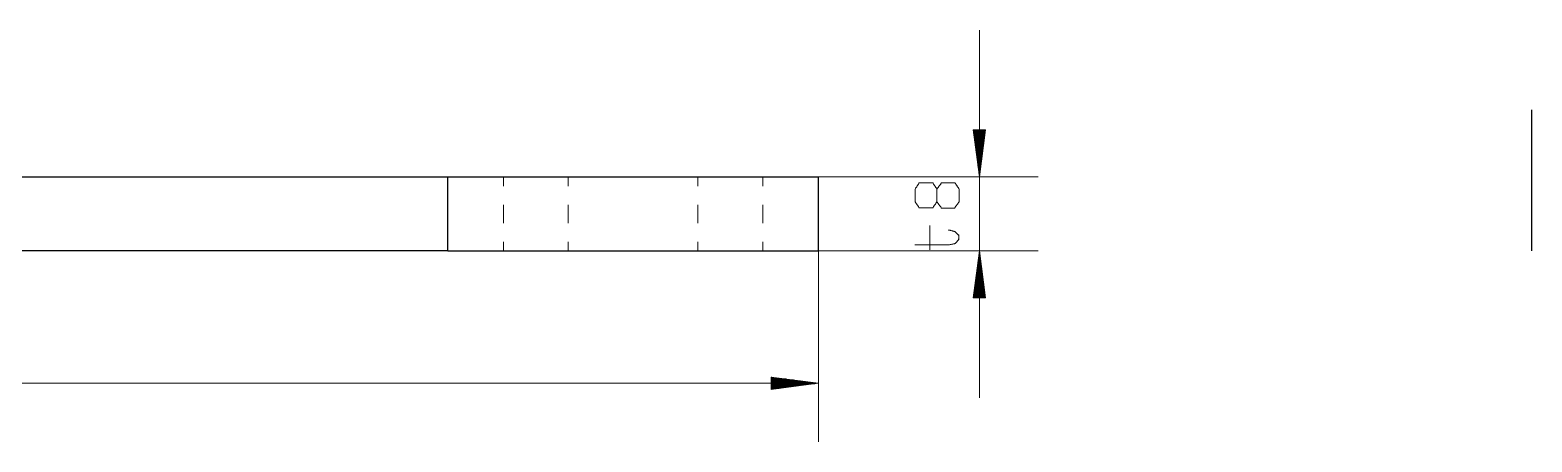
# Model space of a CAD drawing. Header units: millimetres. Extents: x 0 to 420, y 0 to 297.
# Drawn here: x 204.3 to 285.4, y 159.9 to 182.2 of the extents above; entities that cross this region are included whole.
import ezdxf

# ---------------------------------------------------------------- set-up
doc = ezdxf.new("R2010")
doc.units = ezdxf.units.MM
doc.layers.add('1', color=7, linetype='Continuous', true_color=0xffffff)

msp = doc.modelspace()

# ---------------------------------------------------------------- linework, layer by layer
at = {"layer": '1', "color": 13, "linetype": 'Continuous', "lineweight": 18}
for p, q in [((255.56, 182.179), (255.56, 162.304)), ((255.226, 176.782), (255.56, 174.242)), ((255.894, 176.782), (255.226, 176.782)), ((255.23, 176.782), (255.23, 176.75)), ((255.23, 176.782), (255.23, 176.75)), ((255.281, 176.782), (255.281, 176.364)), ((255.331, 176.782), (255.331, 175.978)), ((255.382, 176.782), (255.382, 175.592)), ((255.433, 176.782), (255.433, 175.206)), ((255.484, 176.782), (255.484, 174.821)), ((255.535, 176.782), (255.535, 174.435)), ((255.56, 174.242), (255.894, 176.782)), ((255.585, 176.782), (255.585, 174.435)), ((255.636, 176.782), (255.636, 174.821)), ((255.687, 176.782), (255.687, 175.206)), ((255.738, 176.782), (255.738, 175.592)), ((255.789, 176.782), (255.789, 175.978)), ((255.839, 176.782), (255.839, 176.364)), ((255.89, 176.782), (255.89, 176.75)), ((255.89, 176.782), (255.89, 176.75)), ((246.871, 174.242), (258.735, 174.242)), ((246.871, 170.242), (258.735, 170.242)), ((246.871, 170.242), (246.871, 159.922)), ((255.56, 170.242), (255.226, 167.702)), ((255.894, 167.702), (255.56, 170.242)), ((255.484, 167.702), (255.484, 169.663)), ((255.535, 167.702), (255.535, 170.049)), ((255.585, 167.702), (255.585, 170.049)), ((255.636, 167.702), (255.636, 169.663)), ((255.382, 167.702), (255.382, 168.891)), ((255.433, 167.702), (255.433, 169.277)), ((255.687, 167.702), (255.687, 169.277)), ((255.738, 167.702), (255.738, 168.891)), ((255.281, 167.702), (255.281, 168.119)), ((255.331, 167.702), (255.331, 168.505)), ((255.789, 167.702), (255.789, 168.505)), ((255.839, 167.702), (255.839, 168.119)), ((255.226, 167.702), (255.894, 167.702)), ((255.23, 167.702), (255.23, 167.734)), ((255.23, 167.702), (255.23, 167.734)), ((255.89, 167.702), (255.89, 167.734)), ((255.89, 167.702), (255.89, 167.734)), ((246.871, 163.097), (99.23, 163.097)), ((244.331, 163.431), (244.331, 162.762)), ((246.871, 163.097), (244.331, 163.431)), ((244.331, 163.427), (244.363, 163.427)), ((244.331, 163.427), (244.363, 163.427)), ((244.331, 163.376), (244.749, 163.376)), ((244.331, 163.325), (245.135, 163.325)), ((244.331, 163.275), (245.52, 163.275)), ((244.331, 163.224), (245.906, 163.224)), ((244.331, 163.173), (246.292, 163.173)), ((244.331, 163.122), (246.678, 163.122)), ((244.331, 162.762), (246.871, 163.097)), ((244.331, 163.071), (246.678, 163.071)), ((244.331, 163.021), (246.292, 163.021)), ((244.331, 162.97), (245.906, 162.97)), ((244.331, 162.919), (245.52, 162.919)), ((244.331, 162.868), (245.135, 162.868)), ((244.331, 162.817), (244.749, 162.817)), ((244.331, 162.767), (244.363, 162.767)), ((244.331, 162.767), (244.363, 162.767))]:
    msp.add_line(p, q, dxfattribs=at)
at = {"layer": '1', "color": 30, "linetype": 'Continuous', "lineweight": 25}
for p, q in [((181.871, 174.242), (226.871, 174.242)), ((226.871, 174.242), (246.871, 174.242)), ((226.871, 170.242), (226.871, 174.242)), ((246.871, 170.242), (246.871, 174.242)), ((226.871, 170.242), (181.871, 170.242)), ((226.871, 170.242), (246.871, 170.242))]:
    msp.add_line(p, q, dxfattribs=at)
at = {"layer": '1', "color": 43, "linetype": 'Continuous', "lineweight": 18}
for p, q in [((229.871, 174.242), (229.871, 173.742)), ((233.371, 173.742), (233.371, 174.242)), ((240.371, 174.242), (240.371, 173.742)), ((243.871, 173.742), (243.871, 174.242)), ((229.871, 172.742), (229.871, 171.742)), ((233.371, 171.742), (233.371, 172.742)), ((240.371, 172.742), (240.371, 171.742)), ((243.871, 171.742), (243.871, 172.742)), ((229.871, 170.742), (229.871, 170.242)), ((233.371, 170.242), (233.371, 170.742)), ((240.371, 170.742), (240.371, 170.242)), ((243.871, 170.242), (243.871, 170.742))]:
    msp.add_line(p, q, dxfattribs=at)
at = {"layer": '1', "color": 95, "linetype": 'Continuous', "lineweight": 18}
msp.add_line((252.893, 170.301), (252.893, 171.626), dxfattribs=at)
at = {"layer": '1', "color": 30, "linetype": 'Continuous', "lineweight": 25}
msp.add_open_spline([(285.384, 170.242), (285.384, 170.364), (285.384, 171.311), (285.384, 173.065), (285.384, 175.366), (285.384, 177.87)], degree=1, knots=[0, 0, 0.015972, 0.140172, 0.370122, 0.671662, 1, 1], dxfattribs=at)
at = {"layer": '1', "color": 95, "linetype": 'Continuous', "lineweight": 18}
for points, knots in [([(253.268, 172.895), (253.043, 172.577), (252.318, 172.577), (252.093, 172.895), (252.093, 173.585), (252.318, 173.921), (253.043, 173.921), (253.268, 173.585), (253.268, 172.895), (253.518, 172.56), (254.218, 172.56), (254.468, 172.895), (254.468, 173.585), (254.243, 173.921), (253.518, 173.921), (253.268, 173.585)], [0, 0, 0.047573, 0.136087, 0.18366, 0.267815, 0.317166, 0.40568, 0.455031, 0.539187, 0.590298, 0.675758, 0.72687, 0.811025, 0.860376, 0.948888, 1, 1]), ([(253.893, 171.379), (254.243, 171.291), (254.443, 171.096), (254.443, 170.849), (254.243, 170.637), (253.893, 170.566), (252.068, 170.566)], [0, 0, 0.107404, 0.190397, 0.264021, 0.350761, 0.456999, 1, 1])]:
    msp.add_open_spline(points, degree=1, knots=knots, dxfattribs=at)

doc.saveas('drawing.dxf')
